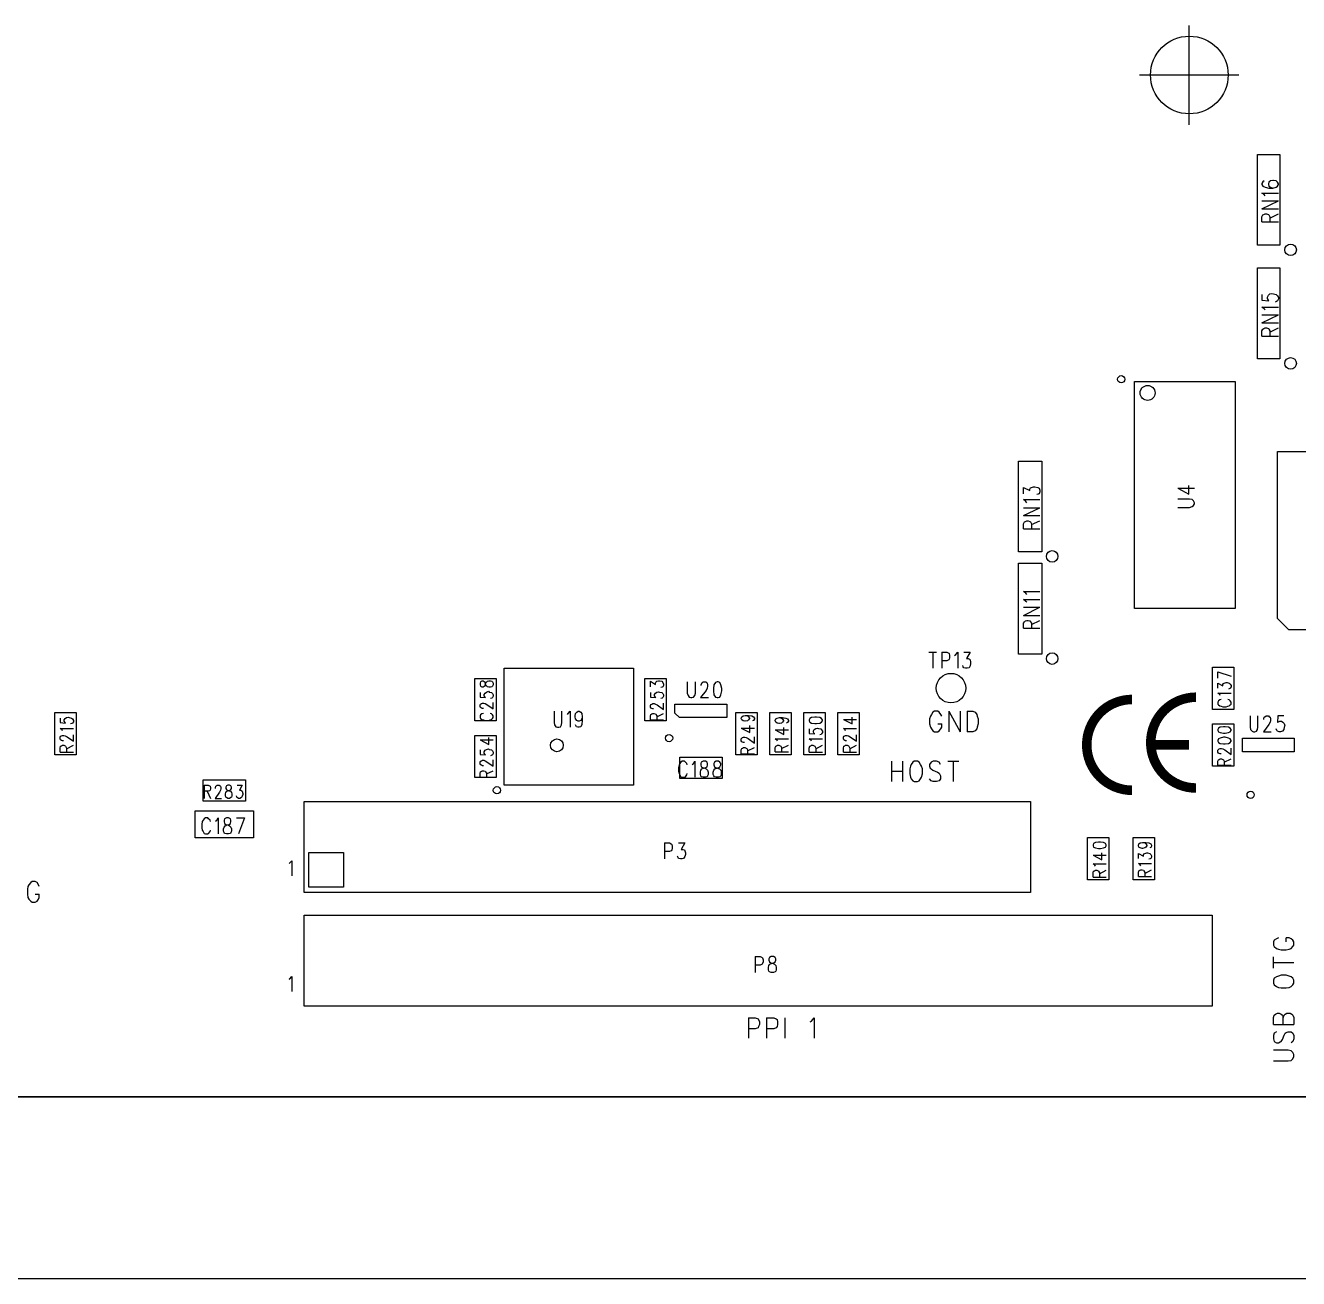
# Model space of a CAD drawing. Extents: x 11.9 to 28.1, y 10.8 to 21.2.
# Drawn here: x 17.084 to 19.889, y 14.641 to 17.4 of the extents above; entities that cross this region are included whole.
import ezdxf

# ---------------------------------------------------------------- set-up
doc = ezdxf.new("R2010")
doc.units = 0
doc.header["$MEASUREMENT"] = 0
doc.layers.add('LAYNR1', color=2, linetype='Continuous')

msp = doc.modelspace()

# ---------------------------------------------------------------- linework, layer by layer
at = {"layer": 'LAYNR1', "color": 7}
for points in [[(19.647, 17.4), (19.647, 17.181)], [(19.538, 17.291), (19.757, 17.291)], [(19.798, 16.916), (19.798, 17.116)], [(19.798, 17.116), (19.847, 17.116)], [(19.847, 17.116), (19.847, 16.916)], [(19.813, 17.058), (19.81, 17.056), (19.808, 17.052), (19.808, 17.05), (19.81, 17.046), (19.815, 17.044), (19.823, 17.042), (19.832, 17.042), (19.839, 17.044), (19.842, 17.046), (19.844, 17.05), (19.844, 17.051), (19.842, 17.055), (19.839, 17.058), (19.833, 17.059), (19.832, 17.059), (19.827, 17.058), (19.823, 17.055), (19.822, 17.051), (19.822, 17.05), (19.823, 17.046), (19.827, 17.044), (19.832, 17.042)], [(19.815, 17.025), (19.813, 17.028), (19.808, 17.031), (19.844, 17.031)], [(19.808, 16.996), (19.844, 17.014)], [(19.808, 17.014), (19.844, 17.014)], [(19.808, 16.996), (19.844, 16.996)], [(19.808, 16.968), (19.808, 16.979), (19.81, 16.983), (19.812, 16.984), (19.815, 16.985), (19.818, 16.985), (19.822, 16.984), (19.823, 16.983), (19.825, 16.979), (19.825, 16.968)], [(19.808, 16.968), (19.844, 16.968)], [(19.825, 16.976), (19.844, 16.985)], [(19.847, 16.916), (19.798, 16.916)], [(19.798, 16.666), (19.798, 16.866)], [(19.798, 16.866), (19.847, 16.866)], [(19.847, 16.866), (19.847, 16.666)], [(19.808, 16.808), (19.808, 16.795), (19.823, 16.794), (19.822, 16.795), (19.82, 16.799), (19.82, 16.802), (19.822, 16.806), (19.825, 16.809), (19.83, 16.81), (19.833, 16.809), (19.839, 16.808), (19.842, 16.805), (19.844, 16.801), (19.844, 16.798), (19.842, 16.794), (19.84, 16.792), (19.837, 16.791)], [(19.815, 16.774), (19.813, 16.776), (19.808, 16.78), (19.844, 16.78)], [(19.808, 16.745), (19.844, 16.763)], [(19.808, 16.763), (19.844, 16.763)], [(19.808, 16.745), (19.844, 16.745)], [(19.808, 16.716), (19.808, 16.728), (19.81, 16.731), (19.812, 16.733), (19.815, 16.734), (19.818, 16.734), (19.822, 16.733), (19.823, 16.731), (19.825, 16.728), (19.825, 16.716)], [(19.808, 16.716), (19.844, 16.716)], [(19.825, 16.725), (19.844, 16.734)], [(19.847, 16.666), (19.798, 16.666)], [(19.527, 16.616), (19.749, 16.616)], [(19.527, 16.116), (19.527, 16.616)], [(19.749, 16.616), (19.749, 16.116)], [(19.272, 16.241), (19.272, 16.441)], [(19.272, 16.441), (19.323, 16.441)], [(19.323, 16.441), (19.323, 16.241)], [(19.283, 16.369), (19.283, 16.383)], [(19.283, 16.383), (19.297, 16.376)], [(19.297, 16.379), (19.298, 16.382)], [(19.297, 16.376), (19.297, 16.379)], [(19.298, 16.382), (19.3, 16.383)], [(19.3, 16.383), (19.305, 16.384)], [(19.305, 16.384), (19.308, 16.384)], [(19.308, 16.384), (19.314, 16.383)], [(19.314, 16.383), (19.317, 16.381)], [(19.317, 16.381), (19.319, 16.377)], [(19.319, 16.377), (19.319, 16.373)], [(19.623, 16.381), (19.647, 16.368)], [(19.623, 16.381), (19.659, 16.381)], [(19.647, 16.368), (19.647, 16.387)], [(19.288, 16.352), (19.283, 16.356)], [(19.283, 16.356), (19.319, 16.356)], [(19.29, 16.349), (19.288, 16.352)], [(19.315, 16.368), (19.312, 16.367)], [(19.317, 16.369), (19.315, 16.368)], [(19.319, 16.373), (19.317, 16.369)], [(19.648, 16.357), (19.623, 16.357)], [(19.654, 16.356), (19.648, 16.357)], [(19.657, 16.353), (19.654, 16.356)], [(19.659, 16.349), (19.657, 16.353)], [(19.659, 16.347), (19.659, 16.349)], [(19.283, 16.321), (19.319, 16.338)], [(19.283, 16.338), (19.319, 16.338)], [(19.283, 16.321), (19.319, 16.321)], [(19.623, 16.339), (19.648, 16.339)], [(19.648, 16.339), (19.654, 16.341)], [(19.654, 16.341), (19.657, 16.343)], [(19.657, 16.343), (19.659, 16.347)], [(19.283, 16.303), (19.285, 16.307)], [(19.283, 16.292), (19.283, 16.303)], [(19.283, 16.292), (19.319, 16.292)], [(19.285, 16.307), (19.287, 16.308)], [(19.287, 16.308), (19.29, 16.309)], [(19.29, 16.309), (19.293, 16.309)], [(19.293, 16.309), (19.297, 16.308)], [(19.297, 16.308), (19.298, 16.307)], [(19.298, 16.307), (19.3, 16.303)], [(19.3, 16.301), (19.319, 16.309)], [(19.3, 16.303), (19.3, 16.292)], [(19.323, 16.241), (19.272, 16.241)], [(19.272, 16.016), (19.272, 16.216)], [(19.272, 16.216), (19.323, 16.216)], [(19.323, 16.216), (19.323, 16.016)], [(19.29, 16.147), (19.288, 16.15), (19.283, 16.154), (19.319, 16.154)], [(19.29, 16.13), (19.288, 16.132), (19.283, 16.136), (19.319, 16.136)], [(19.283, 16.101), (19.319, 16.119)], [(19.283, 16.119), (19.319, 16.119)], [(19.283, 16.101), (19.319, 16.101)], [(19.749, 16.116), (19.527, 16.116)], [(19.283, 16.073), (19.283, 16.084), (19.285, 16.087), (19.287, 16.089), (19.29, 16.09), (19.293, 16.09), (19.297, 16.089), (19.298, 16.087), (19.3, 16.084), (19.3, 16.073)], [(19.283, 16.073), (19.319, 16.073)], [(19.3, 16.081), (19.319, 16.09)], [(19.074, 16.02), (19.091, 16.02)], [(19.083, 16.02), (19.083, 15.985)], [(19.103, 16.02), (19.103, 15.985)], [(19.103, 16.02), (19.114, 16.02), (19.118, 16.018), (19.119, 16.017), (19.12, 16.013), (19.12, 16.008), (19.119, 16.005), (19.118, 16.003), (19.114, 16.001), (19.103, 16.001)], [(19.131, 16.013), (19.134, 16.015), (19.138, 16.02), (19.138, 15.985)], [(19.151, 16.02), (19.165, 16.02), (19.157, 16.006), (19.161, 16.006), (19.164, 16.005), (19.165, 16.003), (19.166, 15.998), (19.166, 15.995), (19.165, 15.99), (19.163, 15.986), (19.159, 15.985), (19.155, 15.985), (19.151, 15.986), (19.15, 15.988), (19.149, 15.991)], [(19.323, 16.016), (19.272, 16.016)], [(18.139, 15.727), (18.139, 15.985)], [(18.139, 15.985), (18.424, 15.985)], [(18.424, 15.985), (18.424, 15.727)], [(19.699, 15.894), (19.699, 15.987)], [(19.699, 15.987), (19.746, 15.987)], [(19.746, 15.987), (19.746, 15.894)], [(18.074, 15.869), (18.074, 15.962)], [(18.074, 15.962), (18.121, 15.962)], [(18.121, 15.962), (18.121, 15.869)], [(18.449, 15.869), (18.449, 15.962)], [(18.449, 15.962), (18.496, 15.962)], [(18.461, 15.944), (18.461, 15.956), (18.472, 15.949)], [(18.472, 15.949), (18.472, 15.952), (18.473, 15.954), (18.475, 15.956), (18.479, 15.957), (18.481, 15.957), (18.486, 15.956), (18.488, 15.953), (18.49, 15.95), (18.49, 15.947), (18.488, 15.944), (18.487, 15.943), (18.484, 15.942)], [(18.496, 15.962), (18.496, 15.869)], [(18.542, 15.955), (18.542, 15.93), (18.544, 15.925), (18.546, 15.921), (18.55, 15.92), (18.552, 15.92), (18.556, 15.921), (18.559, 15.925), (18.56, 15.93), (18.56, 15.955)], [(18.573, 15.947), (18.573, 15.948), (18.574, 15.952), (18.575, 15.953), (18.577, 15.955), (18.583, 15.955), (18.585, 15.953), (18.586, 15.952), (18.587, 15.948), (18.587, 15.945), (18.586, 15.941), (18.584, 15.936), (18.571, 15.92), (18.589, 15.92)], [(19.711, 15.977), (19.74, 15.967)], [(19.711, 15.963), (19.711, 15.977)], [(18.086, 15.931), (18.086, 15.921), (18.098, 15.92), (18.097, 15.921), (18.095, 15.924), (18.095, 15.927), (18.097, 15.93), (18.1, 15.932), (18.104, 15.934), (18.106, 15.932), (18.111, 15.931), (18.113, 15.929), (18.115, 15.926), (18.115, 15.923), (18.113, 15.92), (18.112, 15.919), (18.109, 15.918)], [(18.461, 15.931), (18.461, 15.921), (18.473, 15.92), (18.472, 15.921), (18.47, 15.924), (18.47, 15.927)], [(18.47, 15.927), (18.472, 15.93), (18.475, 15.932), (18.479, 15.933), (18.481, 15.932), (18.486, 15.931), (18.488, 15.929), (18.49, 15.926), (18.49, 15.923), (18.488, 15.92), (18.487, 15.919), (18.484, 15.918)], [(19.711, 15.941), (19.711, 15.952), (19.722, 15.946), (19.722, 15.949), (19.723, 15.951), (19.725, 15.952), (19.729, 15.953), (19.731, 15.953), (19.736, 15.952), (19.738, 15.95), (19.74, 15.947), (19.74, 15.944), (19.738, 15.941), (19.737, 15.94), (19.734, 15.939)], [(19.716, 15.925), (19.715, 15.927), (19.711, 15.93), (19.74, 15.93)], [(18.093, 15.896), (18.091, 15.896), (18.089, 15.897), (18.087, 15.898), (18.086, 15.9), (18.086, 15.904), (18.087, 15.906), (18.089, 15.907), (18.091, 15.908), (18.094, 15.908), (18.097, 15.907), (18.101, 15.905), (18.115, 15.895), (18.115, 15.909)], [(18.468, 15.895), (18.466, 15.895), (18.464, 15.896), (18.462, 15.897), (18.461, 15.899), (18.461, 15.903), (18.462, 15.905), (18.464, 15.906), (18.466, 15.907), (18.469, 15.907), (18.472, 15.906), (18.476, 15.904)], [(18.476, 15.904), (18.49, 15.894), (18.49, 15.908)], [(18.515, 15.886), (18.515, 15.906)], [(18.515, 15.906), (18.629, 15.906)], [(18.629, 15.906), (18.629, 15.876)], [(19.718, 15.916), (19.715, 15.915), (19.712, 15.913), (19.711, 15.91), (19.711, 15.906), (19.712, 15.904), (19.715, 15.902), (19.718, 15.901), (19.722, 15.9), (19.729, 15.9), (19.733, 15.901), (19.736, 15.902), (19.738, 15.904), (19.74, 15.906), (19.74, 15.91), (19.738, 15.913), (19.736, 15.915), (19.733, 15.916)], [(17.149, 15.794), (17.149, 15.887)], [(17.149, 15.887), (17.196, 15.887)], [(17.161, 15.875), (17.161, 15.865), (17.173, 15.864), (17.172, 15.865), (17.17, 15.868), (17.17, 15.871), (17.172, 15.874), (17.175, 15.876), (17.179, 15.877), (17.181, 15.876), (17.186, 15.875), (17.188, 15.873), (17.19, 15.87), (17.19, 15.867), (17.188, 15.864), (17.187, 15.863), (17.184, 15.862)], [(17.196, 15.887), (17.196, 15.794)], [(18.093, 15.885), (18.09, 15.884), (18.087, 15.882), (18.086, 15.88), (18.086, 15.876), (18.087, 15.874), (18.09, 15.872), (18.093, 15.871), (18.097, 15.87), (18.104, 15.87), (18.108, 15.871), (18.111, 15.872), (18.113, 15.874), (18.115, 15.876), (18.115, 15.88), (18.113, 15.882), (18.111, 15.884), (18.108, 15.885)], [(18.249, 15.89), (18.249, 15.865), (18.25, 15.86), (18.253, 15.856), (18.256, 15.855), (18.259, 15.855), (18.263, 15.856), (18.265, 15.86), (18.266, 15.865), (18.266, 15.89)], [(18.278, 15.883), (18.28, 15.885), (18.284, 15.89), (18.284, 15.855)], [(18.311, 15.878), (18.31, 15.873), (18.308, 15.87), (18.304, 15.868), (18.302, 15.868), (18.299, 15.87), (18.296, 15.873), (18.295, 15.878), (18.295, 15.88), (18.296, 15.885), (18.299, 15.888), (18.302, 15.89), (18.304, 15.89), (18.308, 15.888), (18.31, 15.885), (18.311, 15.878), (18.311, 15.87), (18.31, 15.861), (18.308, 15.856), (18.304, 15.855), (18.301, 15.855), (18.298, 15.856), (18.296, 15.86)], [(18.461, 15.871), (18.461, 15.88), (18.462, 15.883), (18.464, 15.884), (18.466, 15.885), (18.469, 15.885), (18.472, 15.884), (18.473, 15.883), (18.475, 15.88), (18.475, 15.871)], [(18.461, 15.871), (18.49, 15.871)], [(18.475, 15.878), (18.49, 15.885)], [(18.525, 15.876), (18.515, 15.886)], [(18.629, 15.876), (18.525, 15.876)], [(18.649, 15.794), (18.649, 15.887)], [(18.649, 15.887), (18.696, 15.887)], [(18.67, 15.881), (18.675, 15.88), (18.677, 15.878), (18.679, 15.875), (18.679, 15.874), (18.677, 15.871), (18.675, 15.869), (18.67, 15.868), (18.669, 15.868), (18.665, 15.869), (18.662, 15.871), (18.661, 15.874), (18.661, 15.875), (18.662, 15.878), (18.665, 15.88), (18.67, 15.881), (18.677, 15.881), (18.684, 15.88), (18.688, 15.878), (18.69, 15.875), (18.69, 15.873), (18.688, 15.87), (18.686, 15.869)], [(18.696, 15.887), (18.696, 15.794)], [(18.724, 15.794), (18.724, 15.887)], [(18.724, 15.887), (18.771, 15.887)], [(18.744, 15.863), (18.74, 15.864), (18.737, 15.866), (18.736, 15.869), (18.736, 15.87), (18.737, 15.873), (18.74, 15.875), (18.745, 15.876), (18.752, 15.876), (18.759, 15.875), (18.763, 15.873), (18.765, 15.87), (18.765, 15.868), (18.763, 15.865), (18.761, 15.864)], [(18.745, 15.876), (18.75, 15.875), (18.752, 15.873), (18.754, 15.87), (18.754, 15.869), (18.752, 15.866), (18.75, 15.864), (18.745, 15.863)], [(18.771, 15.887), (18.771, 15.794)], [(18.799, 15.794), (18.799, 15.887)], [(18.799, 15.887), (18.846, 15.887)], [(18.846, 15.887), (18.846, 15.794)], [(18.874, 15.794), (18.874, 15.887)], [(18.874, 15.887), (18.921, 15.887)], [(18.886, 15.872), (18.905, 15.862), (18.905, 15.877)], [(18.886, 15.872), (18.915, 15.872)], [(18.921, 15.887), (18.921, 15.794)], [(19.078, 15.879), (19.076, 15.873), (19.076, 15.862)], [(19.103, 15.879), (19.101, 15.883), (19.097, 15.888), (19.094, 15.89), (19.087, 15.89), (19.083, 15.888), (19.08, 15.883), (19.078, 15.879)], [(19.118, 15.89), (19.118, 15.845)], [(19.118, 15.89), (19.143, 15.845)], [(19.143, 15.89), (19.143, 15.845)], [(19.159, 15.89), (19.159, 15.845)], [(19.159, 15.89), (19.171, 15.89), (19.176, 15.888), (19.18, 15.883), (19.181, 15.879)], [(19.181, 15.879), (19.183, 15.873), (19.183, 15.862)], [(19.746, 15.894), (19.699, 15.894)], [(19.782, 15.88), (19.782, 15.855)], [(19.799, 15.855), (19.799, 15.88)], [(19.812, 15.873), (19.813, 15.877)], [(19.812, 15.872), (19.812, 15.873)], [(19.813, 15.877), (19.814, 15.878)], [(19.814, 15.878), (19.817, 15.88)], [(19.817, 15.88), (19.822, 15.88)], [(19.822, 15.88), (19.824, 15.878)], [(19.824, 15.878), (19.826, 15.877)], [(19.826, 15.877), (19.827, 15.873)], [(19.827, 15.873), (19.827, 15.87)], [(19.843, 15.88), (19.842, 15.865)], [(19.856, 15.88), (19.843, 15.88)], [(17.166, 15.847), (17.165, 15.849), (17.161, 15.852), (17.19, 15.852)], [(18.121, 15.869), (18.074, 15.869)], [(18.496, 15.869), (18.449, 15.869)], [(18.661, 15.853), (18.68, 15.843), (18.68, 15.859)], [(18.661, 15.853), (18.69, 15.853)], [(18.736, 15.849), (18.755, 15.839), (18.755, 15.854)], [(18.736, 15.849), (18.765, 15.849)], [(18.745, 15.863), (18.744, 15.863)], [(18.811, 15.851), (18.811, 15.841), (18.823, 15.84), (18.822, 15.841), (18.82, 15.844), (18.82, 15.847), (18.822, 15.85), (18.825, 15.852), (18.829, 15.853), (18.831, 15.852), (18.836, 15.851), (18.838, 15.849), (18.84, 15.846), (18.84, 15.843), (18.838, 15.84), (18.837, 15.839), (18.834, 15.838)], [(18.891, 15.847), (18.89, 15.849), (18.886, 15.852), (18.915, 15.852)], [(19.076, 15.862), (19.078, 15.855), (19.08, 15.851), (19.083, 15.847), (19.087, 15.845)], [(19.087, 15.845), (19.094, 15.845)], [(19.094, 15.845), (19.097, 15.847), (19.101, 15.851), (19.103, 15.855), (19.103, 15.862)], [(19.094, 15.862), (19.103, 15.862)], [(19.171, 15.845), (19.159, 15.845)], [(19.183, 15.862), (19.181, 15.855), (19.18, 15.851), (19.176, 15.847), (19.171, 15.845)], [(19.699, 15.769), (19.699, 15.862)], [(19.699, 15.862), (19.746, 15.862)], [(19.746, 15.862), (19.746, 15.769)], [(19.782, 15.855), (19.783, 15.85)], [(19.783, 15.85), (19.786, 15.846)], [(19.786, 15.846), (19.789, 15.845)], [(19.789, 15.845), (19.792, 15.845)], [(19.792, 15.845), (19.796, 15.846)], [(19.796, 15.846), (19.798, 15.85)], [(19.798, 15.85), (19.799, 15.855)], [(19.823, 15.861), (19.811, 15.845)], [(19.811, 15.845), (19.828, 15.845)], [(19.826, 15.866), (19.823, 15.861)], [(19.827, 15.87), (19.826, 15.866)], [(19.841, 15.848), (19.839, 15.851)], [(19.842, 15.846), (19.841, 15.848)], [(19.842, 15.865), (19.843, 15.866)], [(19.846, 15.845), (19.842, 15.846)], [(19.843, 15.866), (19.847, 15.868)], [(19.849, 15.845), (19.846, 15.845)], [(19.847, 15.868), (19.851, 15.868)], [(19.853, 15.846), (19.849, 15.845)], [(19.851, 15.868), (19.854, 15.866)], [(19.856, 15.85), (19.853, 15.846)], [(19.854, 15.866), (19.857, 15.863)], [(19.857, 15.855), (19.856, 15.85)], [(19.857, 15.863), (19.858, 15.858)], [(19.858, 15.858), (19.857, 15.855)], [(17.168, 15.825), (17.166, 15.825), (17.164, 15.826), (17.162, 15.827), (17.161, 15.829), (17.161, 15.833), (17.162, 15.835), (17.164, 15.836), (17.166, 15.837), (17.169, 15.837), (17.172, 15.836), (17.176, 15.834), (17.19, 15.824), (17.19, 15.838)], [(17.161, 15.8), (17.161, 15.809), (17.162, 15.813), (17.164, 15.814), (17.166, 15.815), (17.169, 15.815), (17.172, 15.814), (17.173, 15.813), (17.175, 15.809), (17.175, 15.8)], [(17.175, 15.807), (17.19, 15.815)], [(18.074, 15.744), (18.074, 15.837)], [(18.074, 15.837), (18.121, 15.837)], [(18.086, 15.827), (18.105, 15.817), (18.105, 15.832)], [(18.086, 15.827), (18.115, 15.827)], [(18.121, 15.837), (18.121, 15.744)], [(18.668, 15.821), (18.666, 15.821), (18.664, 15.822), (18.662, 15.823), (18.661, 15.825), (18.661, 15.829), (18.662, 15.831), (18.664, 15.832), (18.666, 15.833), (18.669, 15.833), (18.672, 15.832), (18.676, 15.83), (18.69, 15.82), (18.69, 15.834)], [(18.741, 15.824), (18.74, 15.826), (18.736, 15.829)], [(18.736, 15.829), (18.765, 15.829)], [(18.736, 15.801), (18.736, 15.81), (18.737, 15.813), (18.739, 15.814), (18.741, 15.815), (18.744, 15.815), (18.747, 15.814), (18.748, 15.813), (18.75, 15.81), (18.75, 15.801)], [(18.75, 15.808), (18.765, 15.815)], [(18.816, 15.824), (18.815, 15.826), (18.811, 15.829), (18.84, 15.829)], [(18.811, 15.8), (18.811, 15.809), (18.812, 15.813), (18.814, 15.814), (18.816, 15.815), (18.819, 15.815), (18.822, 15.814), (18.823, 15.813), (18.825, 15.809), (18.825, 15.8)], [(18.825, 15.807), (18.84, 15.815)], [(18.893, 15.825), (18.891, 15.825), (18.889, 15.826), (18.887, 15.827), (18.886, 15.829), (18.886, 15.833), (18.887, 15.835), (18.889, 15.836), (18.891, 15.837), (18.894, 15.837), (18.897, 15.836), (18.901, 15.834), (18.915, 15.824), (18.915, 15.838)], [(18.886, 15.8), (18.886, 15.809), (18.887, 15.813), (18.889, 15.814), (18.891, 15.815), (18.894, 15.815), (18.897, 15.814), (18.898, 15.813), (18.9, 15.809), (18.9, 15.8)], [(18.9, 15.807), (18.915, 15.815)], [(19.765, 15.801), (19.765, 15.831)], [(19.765, 15.831), (19.879, 15.831)], [(19.879, 15.831), (19.879, 15.801)], [(17.196, 15.794), (17.149, 15.794)], [(17.161, 15.8), (17.19, 15.8)], [(18.086, 15.805), (18.086, 15.795), (18.098, 15.794), (18.097, 15.795), (18.095, 15.798), (18.095, 15.801), (18.097, 15.804), (18.1, 15.806), (18.104, 15.807), (18.106, 15.806), (18.111, 15.805), (18.113, 15.803), (18.115, 15.8), (18.115, 15.797), (18.113, 15.794), (18.112, 15.793), (18.109, 15.792)], [(18.526, 15.789), (18.619, 15.789)], [(18.526, 15.742), (18.526, 15.789)], [(18.619, 15.789), (18.619, 15.742)], [(18.696, 15.794), (18.649, 15.794)], [(18.661, 15.796), (18.661, 15.805), (18.662, 15.808), (18.664, 15.809), (18.666, 15.81), (18.669, 15.81), (18.672, 15.809), (18.673, 15.808), (18.675, 15.805), (18.675, 15.796)], [(18.661, 15.796), (18.69, 15.796)], [(18.675, 15.803), (18.69, 15.81)], [(18.771, 15.794), (18.724, 15.794)], [(18.736, 15.801), (18.765, 15.801)], [(18.846, 15.794), (18.799, 15.794)], [(18.811, 15.8), (18.84, 15.8)], [(18.921, 15.794), (18.874, 15.794)], [(18.886, 15.8), (18.915, 15.8)], [(19.718, 15.796), (19.716, 15.796), (19.714, 15.797), (19.712, 15.798), (19.711, 15.8), (19.711, 15.804), (19.712, 15.806), (19.714, 15.807), (19.716, 15.808), (19.719, 15.808), (19.722, 15.807), (19.726, 15.805), (19.74, 15.795), (19.74, 15.809)], [(19.879, 15.801), (19.765, 15.801)], [(18.093, 15.77), (18.091, 15.77), (18.089, 15.771), (18.087, 15.772), (18.086, 15.774), (18.086, 15.778), (18.087, 15.78), (18.089, 15.781), (18.091, 15.782), (18.094, 15.782), (18.097, 15.781), (18.101, 15.779), (18.115, 15.769), (18.115, 15.783)], [(18.086, 15.745), (18.086, 15.754), (18.087, 15.757), (18.089, 15.758), (18.091, 15.759), (18.094, 15.759), (18.097, 15.758), (18.098, 15.757), (18.1, 15.754), (18.1, 15.745)], [(18.1, 15.752), (18.115, 15.759)], [(18.524, 15.772), (18.523, 15.766)], [(18.523, 15.766), (18.523, 15.758)], [(18.526, 15.775), (18.524, 15.772)], [(18.528, 15.778), (18.526, 15.775)], [(18.531, 15.78), (18.528, 15.778)], [(18.536, 15.78), (18.531, 15.78)], [(18.538, 15.778), (18.536, 15.78)], [(18.541, 15.775), (18.538, 15.778)], [(18.542, 15.772), (18.541, 15.775)], [(18.553, 15.773), (18.556, 15.775)], [(18.556, 15.775), (18.559, 15.78)], [(18.559, 15.78), (18.559, 15.745)], [(18.571, 15.756), (18.572, 15.76)], [(18.573, 15.778), (18.572, 15.775)], [(18.572, 15.775), (18.572, 15.772)], [(18.572, 15.772), (18.573, 15.768)], [(18.572, 15.76), (18.574, 15.763)], [(18.577, 15.78), (18.573, 15.778)], [(18.573, 15.768), (18.576, 15.766)], [(18.574, 15.763), (18.578, 15.765)], [(18.576, 15.766), (18.581, 15.765)], [(18.582, 15.78), (18.577, 15.78)], [(18.578, 15.765), (18.583, 15.766)], [(18.581, 15.765), (18.584, 15.763)], [(18.586, 15.778), (18.582, 15.78)], [(18.583, 15.766), (18.586, 15.768)], [(18.584, 15.763), (18.587, 15.76)], [(18.587, 15.775), (18.586, 15.778)], [(18.586, 15.768), (18.587, 15.772)], [(18.587, 15.772), (18.587, 15.775)], [(18.587, 15.76), (18.588, 15.756)], [(18.599, 15.756), (18.601, 15.76)], [(18.602, 15.778), (18.601, 15.775)], [(18.601, 15.775), (18.601, 15.772)], [(18.601, 15.772), (18.602, 15.768)], [(18.601, 15.76), (18.603, 15.763)], [(18.606, 15.78), (18.602, 15.778)], [(18.602, 15.768), (18.604, 15.766)], [(18.603, 15.763), (18.607, 15.765)], [(18.604, 15.766), (18.609, 15.765)], [(18.611, 15.78), (18.606, 15.78)], [(18.607, 15.765), (18.612, 15.766)], [(18.609, 15.765), (18.613, 15.763)], [(18.614, 15.778), (18.611, 15.78)], [(18.612, 15.766), (18.614, 15.768)], [(18.613, 15.763), (18.616, 15.76)], [(18.616, 15.775), (18.614, 15.778)], [(18.614, 15.768), (18.616, 15.772)], [(18.616, 15.772), (18.616, 15.775)], [(18.616, 15.76), (18.617, 15.756)], [(18.992, 15.78), (18.992, 15.735)], [(19.016, 15.78), (19.016, 15.735)], [(19.034, 15.769), (19.032, 15.763), (19.032, 15.752)], [(19.042, 15.78), (19.039, 15.778), (19.035, 15.773), (19.034, 15.769)], [(19.058, 15.769), (19.056, 15.773), (19.053, 15.778), (19.049, 15.78), (19.042, 15.78)], [(19.06, 15.752), (19.06, 15.763), (19.058, 15.769)], [(19.1, 15.773), (19.097, 15.778), (19.091, 15.78), (19.084, 15.78), (19.079, 15.778), (19.076, 15.773), (19.076, 15.769)], [(19.076, 15.769), (19.077, 15.765), (19.079, 15.763), (19.083, 15.76), (19.093, 15.756), (19.097, 15.754), (19.098, 15.752)], [(19.116, 15.78), (19.14, 15.78)], [(19.128, 15.78), (19.128, 15.735)], [(19.746, 15.769), (19.699, 15.769)], [(19.711, 15.771), (19.711, 15.78), (19.712, 15.783), (19.714, 15.784), (19.716, 15.785), (19.719, 15.785), (19.722, 15.784), (19.723, 15.783), (19.725, 15.78), (19.725, 15.771)], [(19.711, 15.771), (19.74, 15.771)], [(19.725, 15.778), (19.74, 15.785)], [(17.476, 15.692), (17.476, 15.739)], [(17.476, 15.739), (17.569, 15.739)], [(17.569, 15.739), (17.569, 15.692)], [(18.121, 15.744), (18.074, 15.744)], [(18.086, 15.745), (18.115, 15.745)], [(18.523, 15.758), (18.524, 15.753)], [(18.524, 15.753), (18.526, 15.75)], [(18.526, 15.75), (18.528, 15.746)], [(18.619, 15.742), (18.526, 15.742)], [(18.528, 15.746), (18.531, 15.745)], [(18.531, 15.745), (18.536, 15.745)], [(18.536, 15.745), (18.538, 15.746)], [(18.538, 15.746), (18.541, 15.75)], [(18.541, 15.75), (18.542, 15.753)], [(18.571, 15.751), (18.571, 15.756)], [(18.572, 15.748), (18.571, 15.751)], [(18.573, 15.746), (18.572, 15.748)], [(18.577, 15.745), (18.573, 15.746)], [(18.582, 15.745), (18.577, 15.745)], [(18.586, 15.746), (18.582, 15.745)], [(18.587, 15.748), (18.586, 15.746)], [(18.588, 15.751), (18.587, 15.748)], [(18.588, 15.756), (18.588, 15.751)], [(18.599, 15.751), (18.599, 15.756)], [(18.601, 15.748), (18.599, 15.751)], [(18.602, 15.746), (18.601, 15.748)], [(18.606, 15.745), (18.602, 15.746)], [(18.611, 15.745), (18.606, 15.745)], [(18.614, 15.746), (18.611, 15.745)], [(18.616, 15.748), (18.614, 15.746)], [(18.617, 15.751), (18.616, 15.748)], [(18.617, 15.756), (18.617, 15.751)], [(18.992, 15.758), (19.016, 15.758)], [(19.032, 15.752), (19.034, 15.745), (19.035, 15.741), (19.039, 15.737), (19.042, 15.735)], [(19.042, 15.735), (19.049, 15.735)], [(19.049, 15.735), (19.053, 15.737), (19.056, 15.741), (19.058, 15.745), (19.06, 15.752)], [(19.084, 15.735), (19.079, 15.737), (19.076, 15.741)], [(19.091, 15.735), (19.084, 15.735)], [(19.098, 15.752), (19.1, 15.748), (19.1, 15.741), (19.097, 15.737), (19.091, 15.735)], [(17.478, 15.727), (17.478, 15.698)], [(17.478, 15.727), (17.487, 15.727), (17.49, 15.726), (17.491, 15.725), (17.492, 15.722), (17.492, 15.719), (17.491, 15.716), (17.49, 15.715), (17.487, 15.714), (17.478, 15.714)], [(17.485, 15.714), (17.492, 15.698)], [(17.503, 15.72), (17.503, 15.722), (17.504, 15.725), (17.505, 15.726), (17.507, 15.727), (17.511, 15.727), (17.513, 15.726), (17.514, 15.725), (17.515, 15.722), (17.515, 15.719), (17.514, 15.716), (17.512, 15.712), (17.502, 15.698), (17.516, 15.698)], [(17.539, 15.704), (17.538, 15.701), (17.537, 15.7), (17.534, 15.698), (17.53, 15.698), (17.527, 15.7), (17.526, 15.701), (17.525, 15.704), (17.525, 15.708), (17.526, 15.711), (17.528, 15.714)], [(17.53, 15.727), (17.527, 15.726), (17.526, 15.723), (17.526, 15.72), (17.527, 15.718), (17.529, 15.716), (17.533, 15.715), (17.536, 15.714), (17.538, 15.711), (17.539, 15.708)], [(17.528, 15.714), (17.531, 15.715), (17.535, 15.716), (17.537, 15.718), (17.538, 15.72), (17.538, 15.723), (17.537, 15.726), (17.534, 15.727), (17.53, 15.727)], [(17.539, 15.708), (17.539, 15.704)], [(17.551, 15.7), (17.55, 15.701), (17.549, 15.704)], [(17.551, 15.727), (17.562, 15.727)], [(17.562, 15.703), (17.56, 15.7), (17.557, 15.698), (17.554, 15.698), (17.551, 15.7)], [(17.562, 15.727), (17.556, 15.716), (17.559, 15.716), (17.561, 15.715), (17.562, 15.714)], [(17.562, 15.714), (17.563, 15.709), (17.563, 15.707), (17.562, 15.703)], [(18.424, 15.727), (18.139, 15.727)], [(17.569, 15.692), (17.476, 15.692)], [(17.698, 15.491), (17.698, 15.691)], [(17.698, 15.691), (19.298, 15.691)], [(19.298, 15.691), (19.298, 15.491)], [(17.458, 15.611), (17.458, 15.671)], [(17.458, 15.671), (17.587, 15.671)], [(17.474, 15.647), (17.473, 15.641)], [(17.476, 15.65), (17.474, 15.647)], [(17.478, 15.653), (17.476, 15.65)], [(17.481, 15.655), (17.478, 15.653)], [(17.486, 15.655), (17.481, 15.655)], [(17.488, 15.653), (17.486, 15.655)], [(17.491, 15.65), (17.488, 15.653)], [(17.492, 15.647), (17.491, 15.65)], [(17.503, 15.648), (17.506, 15.65)], [(17.506, 15.65), (17.509, 15.655)], [(17.509, 15.655), (17.509, 15.62)], [(17.523, 15.653), (17.522, 15.65)], [(17.522, 15.65), (17.522, 15.647)], [(17.522, 15.647), (17.523, 15.643)], [(17.527, 15.655), (17.523, 15.653)], [(17.532, 15.655), (17.527, 15.655)], [(17.536, 15.653), (17.532, 15.655)], [(17.537, 15.65), (17.536, 15.653)], [(17.536, 15.643), (17.537, 15.647)], [(17.537, 15.647), (17.537, 15.65)], [(17.549, 15.655), (17.567, 15.655)], [(17.567, 15.655), (17.554, 15.62)], [(17.587, 15.671), (17.587, 15.611)], [(17.473, 15.641), (17.473, 15.633)], [(17.473, 15.633), (17.474, 15.628)], [(17.474, 15.628), (17.476, 15.625)], [(17.476, 15.625), (17.478, 15.621)], [(17.478, 15.621), (17.481, 15.62)], [(17.481, 15.62), (17.486, 15.62)], [(17.486, 15.62), (17.488, 15.621)], [(17.488, 15.621), (17.491, 15.625)], [(17.491, 15.625), (17.492, 15.628)], [(17.521, 15.631), (17.522, 15.635)], [(17.521, 15.626), (17.521, 15.631)], [(17.522, 15.623), (17.521, 15.626)], [(17.522, 15.635), (17.524, 15.638)], [(17.523, 15.621), (17.522, 15.623)], [(17.523, 15.643), (17.526, 15.641)], [(17.527, 15.62), (17.523, 15.621)], [(17.524, 15.638), (17.528, 15.64)], [(17.526, 15.641), (17.531, 15.64)], [(17.532, 15.62), (17.527, 15.62)], [(17.528, 15.64), (17.533, 15.641)], [(17.531, 15.64), (17.534, 15.638)], [(17.536, 15.621), (17.532, 15.62)], [(17.533, 15.641), (17.536, 15.643)], [(17.534, 15.638), (17.537, 15.635)], [(17.537, 15.623), (17.536, 15.621)], [(17.537, 15.635), (17.538, 15.631)], [(17.538, 15.626), (17.537, 15.623)], [(17.538, 15.631), (17.538, 15.626)], [(17.587, 15.611), (17.458, 15.611)], [(18.492, 15.6), (18.492, 15.565)], [(18.492, 15.6), (18.503, 15.6)], [(18.503, 15.6), (18.507, 15.598)], [(18.507, 15.598), (18.508, 15.597)], [(18.508, 15.597), (18.509, 15.593)], [(18.509, 15.593), (18.509, 15.588)], [(18.523, 15.6), (18.537, 15.6)], [(18.537, 15.6), (18.529, 15.586)], [(19.424, 15.519), (19.424, 15.612)], [(19.424, 15.612), (19.471, 15.612)], [(19.471, 15.612), (19.471, 15.519)], [(19.524, 15.519), (19.524, 15.612)], [(19.524, 15.612), (19.571, 15.612)], [(19.545, 15.601), (19.55, 15.6), (19.552, 15.598), (19.554, 15.595), (19.554, 15.594), (19.552, 15.591), (19.55, 15.589), (19.545, 15.588), (19.544, 15.588), (19.54, 15.589), (19.537, 15.591), (19.536, 15.594), (19.536, 15.595), (19.537, 15.598), (19.54, 15.6), (19.545, 15.601), (19.552, 15.601), (19.559, 15.6), (19.563, 15.598), (19.565, 15.595), (19.565, 15.593), (19.563, 15.59), (19.561, 15.589)], [(19.571, 15.612), (19.571, 15.519)], [(17.709, 15.503), (17.709, 15.579)], [(17.709, 15.579), (17.785, 15.579)], [(17.785, 15.579), (17.785, 15.503)], [(18.503, 15.581), (18.492, 15.581)], [(18.507, 15.583), (18.503, 15.581)], [(18.508, 15.585), (18.507, 15.583)], [(18.509, 15.588), (18.508, 15.585)], [(18.522, 15.568), (18.521, 15.571)], [(18.523, 15.566), (18.522, 15.568)], [(18.527, 15.565), (18.523, 15.566)], [(18.531, 15.565), (18.527, 15.565)], [(18.529, 15.586), (18.533, 15.586)], [(18.534, 15.566), (18.531, 15.565)], [(18.533, 15.586), (18.536, 15.585)], [(18.537, 15.57), (18.534, 15.566)], [(18.536, 15.585), (18.537, 15.583)], [(18.537, 15.583), (18.538, 15.578)], [(18.538, 15.575), (18.537, 15.57)], [(18.538, 15.578), (18.538, 15.575)], [(19.436, 15.573), (19.455, 15.563), (19.455, 15.578)], [(19.436, 15.573), (19.465, 15.573)], [(19.536, 15.566), (19.536, 15.577), (19.547, 15.571), (19.547, 15.574), (19.548, 15.576), (19.55, 15.577), (19.554, 15.578), (19.556, 15.578), (19.561, 15.577), (19.563, 15.575), (19.565, 15.572), (19.565, 15.569), (19.563, 15.566), (19.562, 15.565), (19.559, 15.564)], [(17.665, 15.555), (17.667, 15.556), (17.671, 15.561), (17.671, 15.528)], [(19.441, 15.549), (19.44, 15.551), (19.436, 15.554), (19.465, 15.554)], [(19.436, 15.525), (19.436, 15.534), (19.437, 15.538), (19.439, 15.539), (19.441, 15.54), (19.444, 15.54), (19.447, 15.539), (19.448, 15.538), (19.45, 15.534), (19.45, 15.525)], [(19.45, 15.532), (19.465, 15.54)], [(19.541, 15.55), (19.54, 15.552), (19.536, 15.555), (19.565, 15.555)], [(19.536, 15.526), (19.536, 15.535), (19.537, 15.539), (19.539, 15.54), (19.541, 15.541), (19.544, 15.541), (19.547, 15.54), (19.548, 15.539), (19.55, 15.535), (19.55, 15.526)], [(19.55, 15.533), (19.565, 15.541)], [(17.115, 15.504), (17.113, 15.508), (17.11, 15.513), (17.106, 15.515), (17.099, 15.515), (17.096, 15.513), (17.092, 15.508), (17.09, 15.504)], [(19.471, 15.519), (19.424, 15.519)], [(19.436, 15.525), (19.465, 15.525)], [(19.571, 15.519), (19.524, 15.519)], [(19.536, 15.526), (19.565, 15.526)], [(17.09, 15.504), (17.089, 15.498), (17.089, 15.487)], [(17.089, 15.487), (17.09, 15.48), (17.092, 15.476), (17.096, 15.472), (17.099, 15.47)], [(17.106, 15.47), (17.11, 15.472), (17.113, 15.476), (17.115, 15.48), (17.115, 15.487)], [(17.106, 15.487), (17.115, 15.487)], [(19.298, 15.491), (17.698, 15.491)], [(17.785, 15.503), (17.709, 15.503)], [(17.099, 15.47), (17.106, 15.47)], [(17.698, 15.241), (17.698, 15.441)], [(17.698, 15.441), (19.698, 15.441)], [(19.698, 15.441), (19.698, 15.241)], [(19.835, 15.386), (19.833, 15.382)], [(19.833, 15.382), (19.833, 15.375)], [(19.833, 15.375), (19.835, 15.372)], [(19.84, 15.389), (19.835, 15.386)], [(19.835, 15.372), (19.84, 15.368)], [(19.844, 15.391), (19.84, 15.389)], [(19.84, 15.368), (19.844, 15.366)], [(19.844, 15.366), (19.85, 15.365)], [(19.868, 15.391), (19.861, 15.391)], [(19.861, 15.382), (19.861, 15.391)], [(19.861, 15.365), (19.868, 15.366)], [(19.872, 15.389), (19.868, 15.391)], [(19.868, 15.366), (19.872, 15.368)], [(19.876, 15.386), (19.872, 15.389)], [(19.872, 15.368), (19.876, 15.372)], [(19.878, 15.382), (19.876, 15.386)], [(19.876, 15.372), (19.878, 15.375)], [(19.878, 15.375), (19.878, 15.382)], [(18.692, 15.35), (18.692, 15.315)], [(18.692, 15.35), (18.703, 15.35)], [(18.703, 15.35), (18.707, 15.348)], [(18.707, 15.348), (18.708, 15.347)], [(18.708, 15.347), (18.709, 15.343)], [(18.709, 15.338), (18.708, 15.335)], [(18.709, 15.343), (18.709, 15.338)], [(18.723, 15.348), (18.722, 15.345)], [(18.722, 15.345), (18.722, 15.342)], [(18.722, 15.342), (18.723, 15.338)], [(18.727, 15.35), (18.723, 15.348)], [(18.723, 15.338), (18.726, 15.336)], [(18.732, 15.35), (18.727, 15.35)], [(18.736, 15.348), (18.732, 15.35)], [(18.733, 15.336), (18.736, 15.338)], [(18.737, 15.345), (18.736, 15.348)], [(18.736, 15.338), (18.737, 15.342)], [(18.737, 15.342), (18.737, 15.345)], [(19.833, 15.324), (19.833, 15.349)], [(19.85, 15.365), (19.861, 15.365)], [(18.703, 15.331), (18.692, 15.331)], [(18.707, 15.333), (18.703, 15.331)], [(18.708, 15.335), (18.707, 15.333)], [(18.721, 15.326), (18.722, 15.33)], [(18.721, 15.321), (18.721, 15.326)], [(18.722, 15.318), (18.721, 15.321)], [(18.722, 15.33), (18.724, 15.333)], [(18.723, 15.316), (18.722, 15.318)], [(18.727, 15.315), (18.723, 15.316)], [(18.724, 15.333), (18.728, 15.335)], [(18.726, 15.336), (18.731, 15.335)], [(18.732, 15.315), (18.727, 15.315)], [(18.728, 15.335), (18.733, 15.336)], [(18.731, 15.335), (18.734, 15.333)], [(18.736, 15.316), (18.732, 15.315)], [(18.734, 15.333), (18.737, 15.33)], [(18.737, 15.318), (18.736, 15.316)], [(18.737, 15.33), (18.738, 15.326)], [(18.738, 15.321), (18.737, 15.318)], [(18.738, 15.326), (18.738, 15.321)], [(19.833, 15.337), (19.878, 15.337)], [(17.665, 15.3), (17.667, 15.301), (17.671, 15.306), (17.671, 15.273)], [(19.835, 15.302), (19.833, 15.298)], [(19.833, 15.298), (19.833, 15.291)], [(19.833, 15.291), (19.835, 15.288)], [(19.84, 15.305), (19.835, 15.302)], [(19.835, 15.288), (19.84, 15.284)], [(19.844, 15.307), (19.84, 15.305)], [(19.84, 15.284), (19.844, 15.282)], [(19.85, 15.309), (19.844, 15.307)], [(19.844, 15.282), (19.85, 15.281)], [(19.861, 15.309), (19.85, 15.309)], [(19.868, 15.307), (19.861, 15.309)], [(19.861, 15.281), (19.868, 15.282)], [(19.872, 15.305), (19.868, 15.307)], [(19.868, 15.282), (19.872, 15.284)], [(19.876, 15.302), (19.872, 15.305)], [(19.872, 15.284), (19.876, 15.288)], [(19.878, 15.298), (19.876, 15.302)], [(19.876, 15.288), (19.878, 15.291)], [(19.878, 15.291), (19.878, 15.298)], [(19.85, 15.281), (19.861, 15.281)], [(19.698, 15.241), (17.698, 15.241)], [(18.677, 15.215), (18.677, 15.17)], [(18.677, 15.215), (18.692, 15.215), (18.698, 15.213), (18.699, 15.211), (18.701, 15.206), (18.701, 15.2), (18.699, 15.196), (18.698, 15.193), (18.692, 15.191), (18.677, 15.191)], [(18.717, 15.215), (18.717, 15.17)], [(18.717, 15.215), (18.733, 15.215), (18.738, 15.213), (18.74, 15.211), (18.741, 15.206), (18.741, 15.2), (18.74, 15.196), (18.738, 15.193), (18.733, 15.191), (18.717, 15.191)], [(18.757, 15.215), (18.757, 15.17)], [(18.813, 15.206), (18.816, 15.208), (18.822, 15.215), (18.822, 15.17)], [(19.833, 15.216), (19.835, 15.221)], [(19.833, 15.2), (19.833, 15.216)], [(19.833, 15.2), (19.878, 15.2)], [(19.835, 15.221), (19.838, 15.223)], [(19.838, 15.223), (19.842, 15.225)], [(19.842, 15.225), (19.846, 15.225)], [(19.846, 15.225), (19.85, 15.223)], [(19.85, 15.223), (19.853, 15.221)], [(19.853, 15.221), (19.855, 15.216)], [(19.855, 15.216), (19.857, 15.221)], [(19.855, 15.2), (19.855, 15.216)], [(19.857, 15.221), (19.859, 15.223)], [(19.859, 15.223), (19.863, 15.225)], [(19.863, 15.225), (19.87, 15.225)], [(19.87, 15.225), (19.874, 15.223)], [(19.874, 15.223), (19.876, 15.221)], [(19.876, 15.221), (19.878, 15.216)], [(19.878, 15.216), (19.878, 15.2)], [(19.835, 15.181), (19.833, 15.176)], [(19.833, 15.176), (19.833, 15.169)], [(19.84, 15.184), (19.835, 15.181)], [(19.853, 15.167), (19.857, 15.177)], [(19.857, 15.177), (19.859, 15.181)], [(19.859, 15.181), (19.861, 15.183)], [(19.861, 15.183), (19.866, 15.184)], [(19.866, 15.184), (19.872, 15.184)], [(19.872, 15.184), (19.876, 15.181)], [(19.876, 15.181), (19.878, 15.176)], [(19.878, 15.176), (19.878, 15.169)], [(19.833, 15.169), (19.835, 15.163)], [(19.866, 15.144), (19.833, 15.144)], [(19.835, 15.163), (19.84, 15.16)], [(19.84, 15.16), (19.844, 15.16)], [(19.844, 15.16), (19.848, 15.162)], [(19.848, 15.162), (19.85, 15.163)], [(19.85, 15.163), (19.853, 15.167)], [(19.872, 15.142), (19.866, 15.144)], [(19.876, 15.163), (19.872, 15.16)], [(19.876, 15.139), (19.872, 15.142)], [(19.878, 15.169), (19.876, 15.163)], [(19.833, 15.12), (19.866, 15.12)], [(19.866, 15.12), (19.872, 15.121)], [(19.872, 15.121), (19.876, 15.125)], [(19.878, 15.134), (19.876, 15.139)], [(19.876, 15.125), (19.878, 15.13)], [(19.878, 15.13), (19.878, 15.134)], [(23.448, 15.041), (13.097, 15.041)], [(14.773, 15.041), (23.198, 15.041)], [(13.097, 14.641), (23.448, 14.641)]]:
    msp.add_lwpolyline(points, dxfattribs=at)
for points in [[(19.867, 16.069), (19.842, 16.094), (19.842, 16.462), (20.353, 16.462), (20.353, 16.069), (19.867, 16.069)], [(18.086, 15.948), (18.087, 15.945), (18.09, 15.944), (18.093, 15.944), (18.095, 15.945), (18.097, 15.947), (18.098, 15.951), (18.1, 15.954), (18.102, 15.956), (18.105, 15.957), (18.109, 15.957), (18.112, 15.956), (18.113, 15.955), (18.115, 15.952), (18.115, 15.948), (18.113, 15.945), (18.112, 15.944), (18.109, 15.943), (18.105, 15.943), (18.102, 15.944), (18.1, 15.946), (18.098, 15.949), (18.097, 15.953), (18.095, 15.955), (18.093, 15.956), (18.09, 15.956), (18.087, 15.955), (18.086, 15.952), (18.086, 15.948)], [(18.608, 15.955), (18.604, 15.953), (18.601, 15.948), (18.6, 15.94), (18.6, 15.935), (18.601, 15.926), (18.604, 15.921), (18.608, 15.92), (18.61, 15.92), (18.614, 15.921), (18.616, 15.926), (18.618, 15.935), (18.618, 15.94), (18.616, 15.948), (18.614, 15.953), (18.61, 15.955), (18.608, 15.955)], [(18.811, 15.869), (18.812, 15.866), (18.816, 15.864), (18.823, 15.863), (18.827, 15.863), (18.834, 15.864), (18.838, 15.866), (18.84, 15.869), (18.84, 15.871), (18.838, 15.874), (18.834, 15.876), (18.827, 15.877), (18.823, 15.877), (18.816, 15.876), (18.812, 15.874), (18.811, 15.871), (18.811, 15.869)], [(19.711, 15.848), (19.712, 15.845), (19.716, 15.843), (19.723, 15.842), (19.727, 15.842), (19.734, 15.843), (19.738, 15.845), (19.74, 15.848), (19.74, 15.85), (19.738, 15.853), (19.734, 15.855), (19.727, 15.856), (19.723, 15.856), (19.716, 15.855), (19.712, 15.853), (19.711, 15.85), (19.711, 15.848)], [(19.711, 15.824), (19.712, 15.821), (19.716, 15.819), (19.723, 15.818), (19.727, 15.818), (19.734, 15.819), (19.738, 15.821), (19.74, 15.824), (19.74, 15.826), (19.738, 15.829), (19.734, 15.831), (19.727, 15.833), (19.723, 15.833), (19.716, 15.831), (19.712, 15.829), (19.711, 15.826), (19.711, 15.824)], [(19.436, 15.594), (19.437, 15.591), (19.441, 15.589), (19.448, 15.588), (19.452, 15.588), (19.459, 15.589), (19.463, 15.591), (19.465, 15.594), (19.465, 15.596), (19.463, 15.599), (19.459, 15.601), (19.452, 15.602), (19.448, 15.602), (19.441, 15.601), (19.437, 15.599), (19.436, 15.596), (19.436, 15.594)]]:
    msp.add_lwpolyline(points, close=True, dxfattribs=at)
at = {"layer": 'LAYNR1', "color": 7, "const_width": 0.021}
for points in [[(19.663, 15.921, 1), (19.663, 15.721)], [(19.522, 15.916, 1), (19.522, 15.716)]]:
    msp.add_lwpolyline(points, format="xyb", dxfattribs=at)
msp.add_lwpolyline([(19.563, 15.816), (19.647, 15.816)], dxfattribs=at)
at = {"layer": 'LAYNR1', "color": 7}
for centre, radius in [((19.648, 17.291), 0.0855), ((19.871, 16.906), 0.0127), ((19.871, 16.656), 0.0127), ((19.498, 16.621), 0.008), ((19.556, 16.591), 0.0164), ((19.346, 16.231), 0.0127), ((19.346, 16.006), 0.0127), ((19.123, 15.941), 0.0325), ((18.255, 15.815), 0.0141), ((18.502, 15.831), 0.008), ((18.123, 15.716), 0.008), ((19.783, 15.706), 0.008)]:
    msp.add_circle(centre, radius, dxfattribs=at)

doc.saveas('drawing.dxf')
